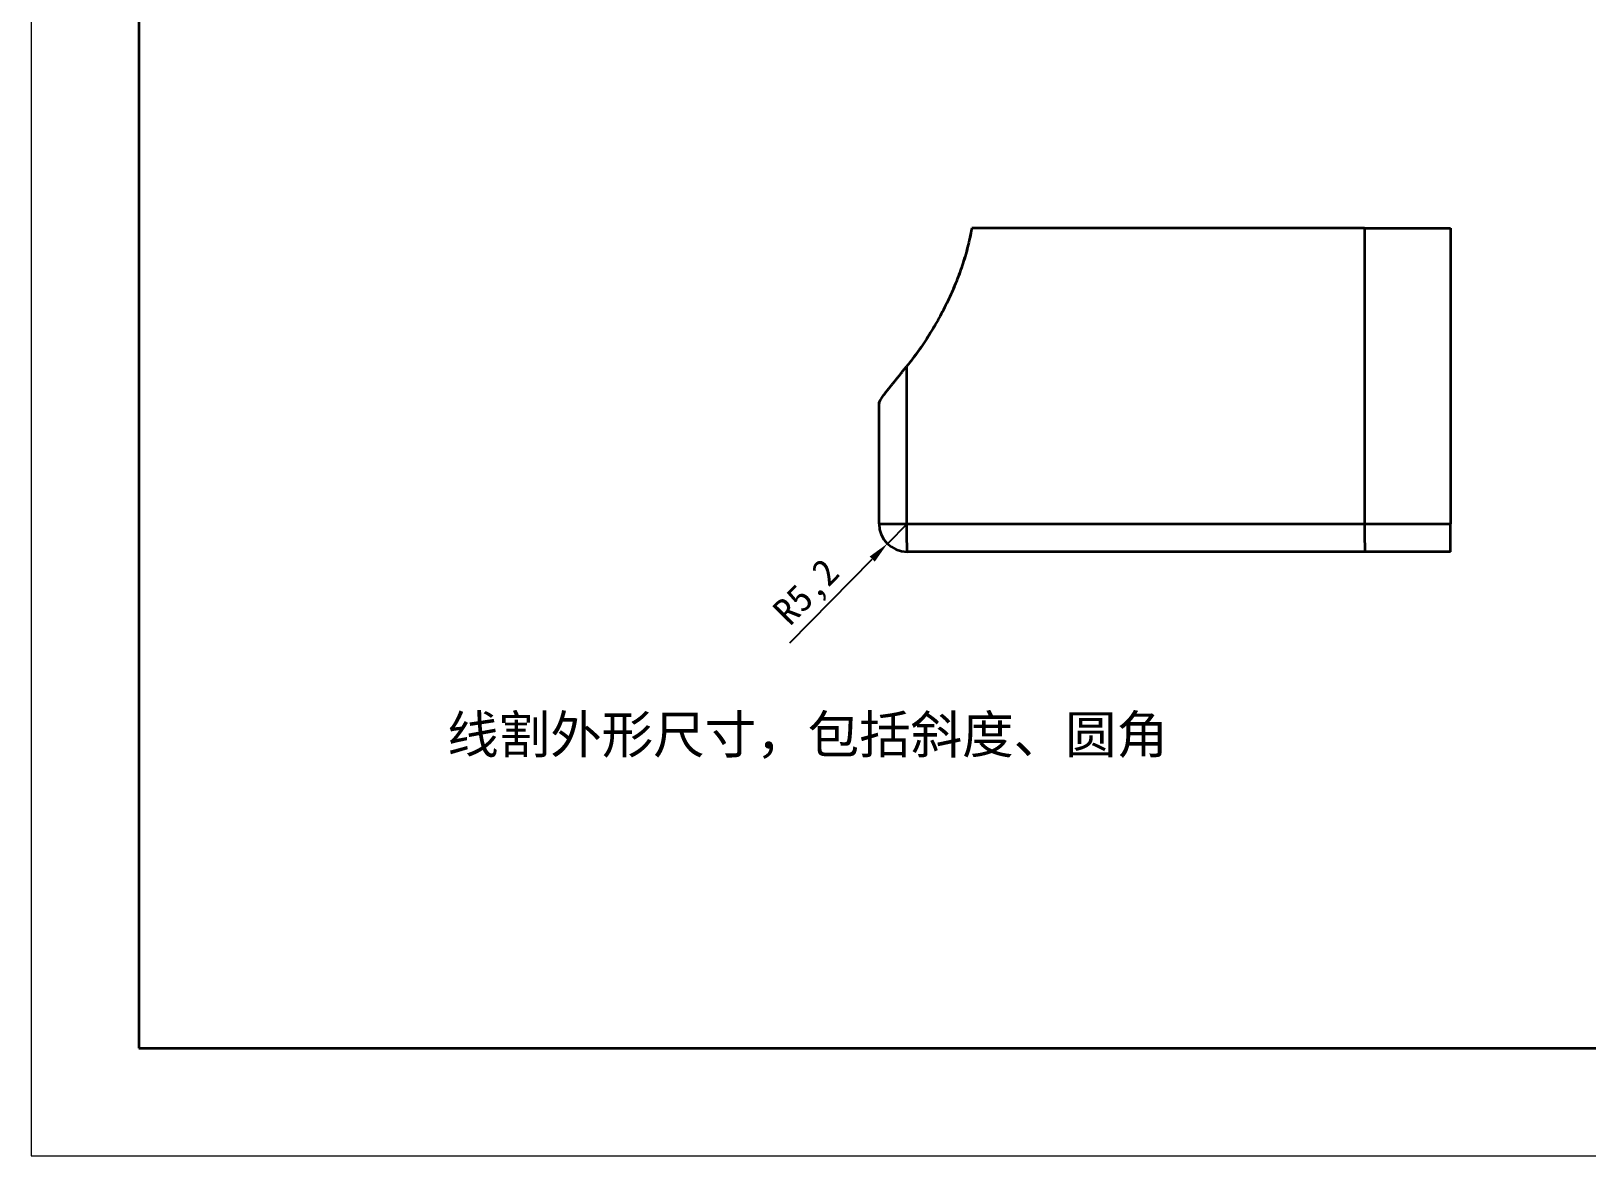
# Model space of a CAD drawing. Header units: millimetres. Extents: x 283 to 877, y 546 to 966.
# Drawn here: x 283.4 to 571.9, y 545.8 to 754.5 of the extents above; entities that cross this region are included whole.
import ezdxf
from ezdxf.enums import TextEntityAlignment as Align

# ---------------------------------------------------------------- set-up
doc = ezdxf.new("R2010")
doc.units = ezdxf.units.MM
for name, color, linetype, lineweight in [('dim', 82, 'Continuous', 9), ('文字层', 3, 'Continuous', 18), ('粗实线层', 7, 'Continuous', 35), ('细实线层', 7, 'Continuous', 18)]:
    doc.layers.add(name, color=color, linetype=linetype, lineweight=lineweight)
doc.styles.add('标准', font='FSGB2312.ttf', dxfattribs={"width": 0.667})
doc.dimstyles.new('ISO-25', dxfattribs={"dimscale": 2, "dimtxt": 2.5, "dimasz": 2.5, "dimexe": 1.25, "dimexo": 0.625, "dimtad": 1, "dimtxsty": 'Standard', "dimcen": 2.5, "dimadec": 0, "dimazin": 0, "dimtfac": 1, "dimtmove": 0, "dimatfit": 3, "dimfxl": 0, "dimarcsym": 0})

# ---------------------------------------------------------------- blocks, each defined once
blk = doc.blocks.new('A4图框')
at = {"layer": '粗实线层'}
for p, q in [((-138.5, 95), (-138.5, -95)), ((-138.5, -95), (138.5, -95))]:
    blk.add_line(p, q, dxfattribs=at)
at = {"layer": '细实线层'}
for p, q in [((-148.5, 105), (-148.5, -105)), ((-148.5, -105), (148.5, -105))]:
    blk.add_line(p, q, dxfattribs=at)
at = {"layer": '文字层', "style": '标准', "width": 0.667}
blk.add_attdef('图纸编号', text='', height=5.19, rotation=180, dxfattribs=at).set_placement((-113.41, 90), align=Align.MIDDLE_CENTER)
blk = doc.blocks.new('A4A-B-Marked')
blk.add_blockref('A4图框', (0, 0))
blk = doc.blocks.new('*D9')
at = {"layer": 'Defpoints', "color": 0, "lineweight": 18, "transparency": 16777216}
for p in [(445.82, 663.07), (442.17, 659.36)]:
    blk.add_point(p, dxfattribs=at)
at = {"layer": 'dim', "color": 0, "lineweight": -2, "transparency": 16777216}
for p, q in [((445.82, 663.07), (442.17, 659.36)), ((424.06, 640.94), (439.37, 656.51))]:
    blk.add_line(p, q, dxfattribs=at)
at = {"layer": 'dim', "color": 0, "lineweight": 18, "transparency": 16777216}
blk.add_solid([(438.89, 656.98), (439.85, 656.04), (442.17, 659.36)], dxfattribs=at)
at = {"layer": 'dim', "color": 0, "lineweight": 18, "transparency": 16777216, "insert": (427.52, 650.05), "char_height": 5, "attachment_point": 5, "rotation": 45.4777}
blk.add_mtext('R5,2', dxfattribs=at)

msp = doc.modelspace()

# ---------------------------------------------------------------- linework, layer by layer
at = {"layer": '粗实线层'}
for p, q in [((530.687, 717.869), (457.828, 717.869)), ((530.687, 717.869), (546.62, 717.869)), ((530.687, 717.869), (530.687, 663.069)), ((546.62, 717.869), (546.62, 663.069)), ((440.621, 663.069), (445.73, 663.069)), ((445.73, 663.069), (530.687, 663.069)), ((530.687, 663.069), (546.62, 663.069)), ((546.62, 657.869), (546.62, 663.069)), ((530.733, 657.869), (445.821, 657.869)), ((546.62, 657.869), (530.733, 657.869))]:
    msp.add_line(p, q, dxfattribs=at)
msp.add_arc((445.821, 663.069), 5.2, 180, 270, dxfattribs=at)
for centre, ratio in [((445.821, 663.069), 0.0174524), ((530.733, 663.069), 0.0087269)]:
    msp.add_ellipse(centre, major_axis=(0, 5.2), ratio=ratio, start_param=1.5707963, end_param=3.1415927, dxfattribs=at)
for points, knots in [([(457.82, 717.869), (457.603, 716.684), (457.345, 715.515), (456.752, 713.207), (456.416, 712.068), (455.856, 710.381), (455.659, 709.822), (455.248, 708.712), (455.034, 708.16), (454.363, 706.515), (453.88, 705.432), (453.108, 703.826), (452.843, 703.294), (452.296, 702.235), (452.014, 701.709), (451.581, 700.924), (451.361, 700.533), (451.136, 700.143), (450.986, 699.884), (450.91, 699.754), (450.529, 699.108), (450.218, 698.596), (449.58, 697.581), (449.255, 697.078), (448.59, 696.082), (448.251, 695.589), (447.21, 694.125), (446.487, 693.169), (445.73, 692.237)], [0, 0, 0, 0, 0.125, 0.125, 0.25, 0.25, 0.3125, 0.3125, 0.375, 0.375, 0.5, 0.5, 0.5625, 0.5625, 0.625, 0.625, 0.65625, 0.671875, 0.671875, 0.6875, 0.6875, 0.75, 0.75, 0.8125, 0.8125, 0.875, 0.875, 1, 1, 1, 1]), ([(457.828, 717.869), (457.611, 716.684), (457.353, 715.514), (456.76, 713.205), (456.424, 712.065), (455.863, 710.377), (455.667, 709.818), (455.255, 708.707), (455.04, 708.155), (454.369, 706.51), (453.886, 705.426), (453.114, 703.819), (452.848, 703.287), (452.301, 702.228), (452.019, 701.701), (451.585, 700.916), (451.365, 700.525), (451.14, 700.135), (450.99, 699.875), (450.914, 699.746), (450.533, 699.099), (450.221, 698.587), (449.583, 697.571), (449.258, 697.068), (448.593, 696.072), (448.253, 695.578), (447.212, 694.114), (446.487, 693.158), (445.73, 692.225)], [0, 0, 0, 0, 0.125, 0.125, 0.25, 0.25, 0.3125, 0.3125, 0.375, 0.375, 0.5, 0.5, 0.5625, 0.5625, 0.625, 0.625, 0.65625, 0.671875, 0.671875, 0.6875, 0.6875, 0.75, 0.75, 0.8125, 0.8125, 0.875, 0.875, 1, 1, 1, 1]), ([(440.627, 685.435), (440.637, 685.498), (440.66, 685.57), (440.728, 685.733), (440.772, 685.823), (440.855, 685.97), (440.884, 686.021), (440.933, 686.101), (440.95, 686.128), (440.984, 686.183), (441.002, 686.211), (441.093, 686.352), (441.173, 686.471), (441.346, 686.718), (441.439, 686.847), (441.587, 687.047), (441.638, 687.115), (441.716, 687.218), (441.742, 687.253), (441.796, 687.323), (441.823, 687.359), (441.959, 687.537), (442.071, 687.682), (442.302, 687.977), (442.421, 688.127), (442.663, 688.432), (442.786, 688.586), (443.038, 688.901), (443.166, 689.06), (443.329, 689.262), (443.362, 689.302), (443.427, 689.384), (443.46, 689.425), (443.559, 689.547), (443.626, 689.629), (443.825, 689.875), (443.958, 690.04), (444.226, 690.371), (444.361, 690.538), (444.632, 690.872), (444.904, 691.207), (445.315, 691.714), (445.591, 692.055), (445.73, 692.225)], [0, 0, 0, 0, 0.0625, 0.0625, 0.125, 0.125, 0.15625, 0.15625, 0.171875, 0.171875, 0.1875, 0.1875, 0.25, 0.25, 0.3125, 0.3125, 0.34375, 0.34375, 0.359375, 0.359375, 0.375, 0.375, 0.4375, 0.4375, 0.5, 0.5, 0.5625, 0.5625, 0.625, 0.625, 0.640625, 0.640625, 0.65625, 0.65625, 0.6875, 0.6875, 0.75, 0.75, 0.8125, 0.8125, 0.875, 0.9375, 1, 1, 1, 1]), ([(445.73, 692.225), (445.73, 688.759), (445.73, 685.292), (445.73, 675.573), (445.73, 669.321), (445.73, 663.069)], [0, 0, 0, 0, 0.3566917, 0.3566917, 1, 1, 1, 1])]:
    msp.add_open_spline(points, degree=3, knots=knots, dxfattribs=at)
for points, degree in [([(440.63, 685.464), (440.624, 685.432), (440.621, 685.4), (440.621, 685.367)], 3), ([(440.621, 685.362), (440.621, 685.387), (440.623, 685.412), (440.627, 685.437)], 3), ([(440.621, 663.069), (440.621, 685.362)], 1)]:
    msp.add_open_spline(points, degree=degree, dxfattribs=at)

# ---------------------------------------------------------------- block references
at = {"lineweight": 18, "xscale": 2, "yscale": 2, "zscale": 2}
msp.add_blockref('A4A-B-Marked', (580.359, 755.783), dxfattribs=at)

# ---------------------------------------------------------------- texts
at = {"lineweight": 18, "insert": (360.548, 627.461), "char_height": 7, "attachment_point": 1}
msp.add_mtext_dynamic_manual_height_columns('{\\fSimSun|b0|i0|c134|p2;线割外形尺寸，包括斜度、圆角}', width=142.26148, gutter_width=1, heights=[0], dxfattribs=at)

# ---------------------------------------------------------------- dimensions: what is measured, and where the dimension line sits
at = {"layer": 'dim', "lineweight": 18}
dim = msp.add_radius_dim(center=(445.821, 663.069), mpoint=(442.174, 659.361), dimstyle='ISO-25', override={"dimasz": 2, "dimexe": 0.49975, "dimexo": 0.49975, "dimgap": 0.49975}, dxfattribs=at)
dim.commit()
dim.dimension.update_dxf_attribs({"geometry": '*D9', "text_midpoint": (427.521, 650.046)})

doc.saveas('drawing.dxf')
